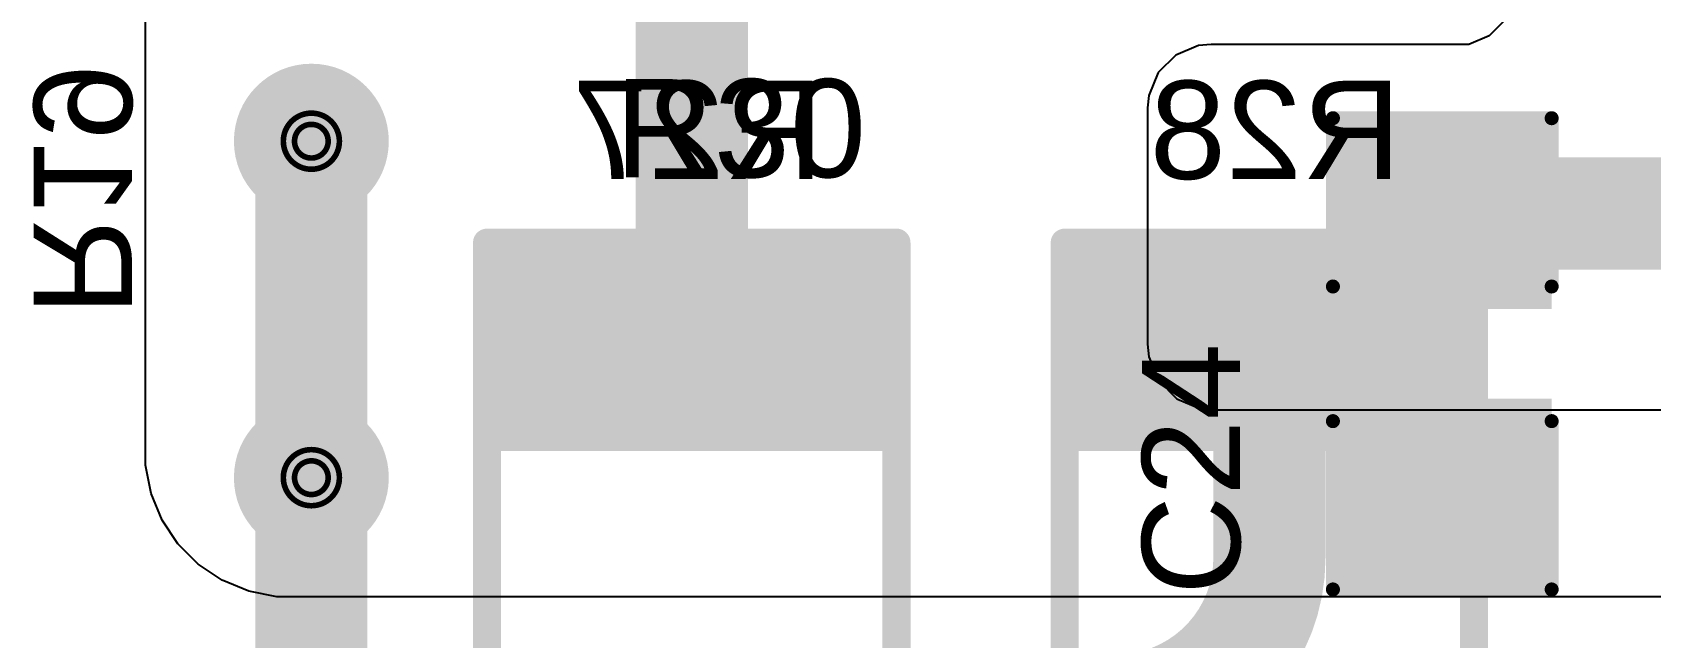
# Model space of a CAD drawing. Header units: inches. Extents: x 0 to 11.2, y -0.2 to 5.5.
# Drawn here: x 1.407 to 1.984, y 1.692 to 1.907 of the extents above; entities that cross this region are included whole.
import ezdxf

# ---------------------------------------------------------------- set-up
doc = ezdxf.new("R2010")
doc.units = ezdxf.units.IN
doc.header["$MEASUREMENT"] = 0
for name, color, linetype in [('Bottom Layer', 5, 'Continuous'), ('Bottom Overlay', 54, 'Continuous'), ('Bottom Paste', 16, 'Continuous'), ('Bottom Solder', 6, 'Continuous'), ('Drill Drawing', 1, 'Continuous'), ('Top Layer', 1, 'Continuous'), ('Top Overlay', 2, 'Continuous'), ('Top Paste', 8, 'Continuous'), ('Top Solder', 216, 'Continuous'), ('Via Holes', 16, 'Continuous')]:
    doc.layers.add(name, color=color, linetype=linetype)
doc.styles.add('Arial', font='', dxfattribs={"height": 0.2})
doc.styles.get('Arial').set_extended_font_data('Arial')

# ---------------------------------------------------------------- blocks, each defined once
blk = doc.blocks.new('RES_2512_B_28')
at = {"layer": 'Bottom Layer'}
for points in [[(-0.15945, 0.06693), (-0.09646, 0.06693), (-0.09646, -0.06693), (-0.15945, -0.06693)], [(0.09646, 0.06693), (0.15945, 0.06693), (0.15945, -0.06693), (0.09646, -0.06693)]]:
    blk.add_hatch(color=5, dxfattribs=at).paths.add_polyline_path(points)
at = {"layer": 'Bottom Paste'}
for points in [[(-0.15945, 0.06693), (-0.09646, 0.06693), (-0.09646, -0.06693), (-0.15945, -0.06693)], [(0.09646, 0.06693), (0.15945, 0.06693), (0.15945, -0.06693), (0.09646, -0.06693)]]:
    blk.add_hatch(color=16, dxfattribs=at).paths.add_polyline_path(points)
at = {"layer": 'Bottom Solder'}
for points in [[(-0.16345, 0.07093), (-0.09246, 0.07093), (-0.09246, -0.07093), (-0.16345, -0.07093)], [(0.09246, 0.07093), (0.16345, 0.07093), (0.16345, -0.07093), (0.09246, -0.07093)]]:
    blk.add_hatch(color=6, dxfattribs=at).paths.add_polyline_path(points)
at = {"layer": 'Bottom Overlay'}
for points in [[(-0.167, 0.073, 0.01, 0.01, 0), (-0.167, -0.073, 0.01, 0.01, 0)], [(-0.167, 0.073, 0.01, 0.01, 0), (0.16679, 0.073, 0.01, 0.01, 0)], [(0.16679, 0.073, 0.01, 0.01, 0), (0.16679, -0.073, 0.01, 0.01, 0)], [(-0.167, -0.073, 0.01, 0.01, 0), (0.16679, -0.073, 0.01, 0.01, 0)]]:
    blk.add_lwpolyline(points, format="xyseb", dxfattribs=at)
for points in [[(-0.1695, 0.073, 0.005, 0.005, 1), (-0.1645, 0.073, 0.005, 0.005, 1)], [(-0.1695, 0.073, 0.005, 0.005, 1), (-0.1645, 0.073, 0.005, 0.005, 1)], [(0.16429, 0.073, 0.005, 0.005, 1), (0.16929, 0.073, 0.005, 0.005, 1)], [(0.16429, 0.073, 0.005, 0.005, 1), (0.16929, 0.073, 0.005, 0.005, 1)], [(-0.1695, -0.073, 0.005, 0.005, 1), (-0.1645, -0.073, 0.005, 0.005, 1)], [(-0.1695, -0.073, 0.005, 0.005, 1), (-0.1645, -0.073, 0.005, 0.005, 1)], [(0.16429, -0.073, 0.005, 0.005, 1), (0.16929, -0.073, 0.005, 0.005, 1)], [(0.16429, -0.073, 0.005, 0.005, 1), (0.16929, -0.073, 0.005, 0.005, 1)]]:
    blk.add_lwpolyline(points, format="xyseb", close=True, dxfattribs=at)
blk = doc.blocks.new('RES_2512_B_29')
at = {"layer": 'Bottom Layer'}
for points in [[(-0.15945, 0.06693), (-0.09646, 0.06693), (-0.09646, -0.06693), (-0.15945, -0.06693)], [(0.09646, 0.06693), (0.15945, 0.06693), (0.15945, -0.06693), (0.09646, -0.06693)]]:
    blk.add_hatch(color=5, dxfattribs=at).paths.add_polyline_path(points)
at = {"layer": 'Bottom Paste'}
for points in [[(-0.15945, 0.06693), (-0.09646, 0.06693), (-0.09646, -0.06693), (-0.15945, -0.06693)], [(0.09646, 0.06693), (0.15945, 0.06693), (0.15945, -0.06693), (0.09646, -0.06693)]]:
    blk.add_hatch(color=16, dxfattribs=at).paths.add_polyline_path(points)
at = {"layer": 'Bottom Solder'}
for points in [[(-0.16345, 0.07093), (-0.09246, 0.07093), (-0.09246, -0.07093), (-0.16345, -0.07093)], [(0.09246, 0.07093), (0.16345, 0.07093), (0.16345, -0.07093), (0.09246, -0.07093)]]:
    blk.add_hatch(color=6, dxfattribs=at).paths.add_polyline_path(points)
at = {"layer": 'Bottom Overlay'}
for points in [[(-0.167, 0.073, 0.01, 0.01, 0), (-0.167, -0.073, 0.01, 0.01, 0)], [(-0.167, 0.073, 0.01, 0.01, 0), (0.16679, 0.073, 0.01, 0.01, 0)], [(0.16679, 0.073, 0.01, 0.01, 0), (0.16679, -0.073, 0.01, 0.01, 0)], [(-0.167, -0.073, 0.01, 0.01, 0), (0.16679, -0.073, 0.01, 0.01, 0)]]:
    blk.add_lwpolyline(points, format="xyseb", dxfattribs=at)
for points in [[(-0.1695, 0.073, 0.005, 0.005, 1), (-0.1645, 0.073, 0.005, 0.005, 1)], [(-0.1695, 0.073, 0.005, 0.005, 1), (-0.1645, 0.073, 0.005, 0.005, 1)], [(0.16429, 0.073, 0.005, 0.005, 1), (0.16929, 0.073, 0.005, 0.005, 1)], [(0.16429, 0.073, 0.005, 0.005, 1), (0.16929, 0.073, 0.005, 0.005, 1)], [(-0.1695, -0.073, 0.005, 0.005, 1), (-0.1645, -0.073, 0.005, 0.005, 1)], [(-0.1695, -0.073, 0.005, 0.005, 1), (-0.1645, -0.073, 0.005, 0.005, 1)], [(0.16429, -0.073, 0.005, 0.005, 1), (0.16929, -0.073, 0.005, 0.005, 1)], [(0.16429, -0.073, 0.005, 0.005, 1), (0.16929, -0.073, 0.005, 0.005, 1)]]:
    blk.add_lwpolyline(points, format="xyseb", close=True, dxfattribs=at)
blk = doc.blocks.new('C___1206_61')
at = {"layer": 'Top Layer'}
for points in [[(-0.08, 0.035), (-0.02, 0.035), (-0.02, -0.035), (-0.08, -0.035)], [(0.02, 0.035), (0.08, 0.035), (0.08, -0.035), (0.02, -0.035)]]:
    blk.add_hatch(color=1, dxfattribs=at).paths.add_polyline_path(points)
at = {"layer": 'Top Paste'}
for points in [[(-0.08, 0.035), (-0.02, 0.035), (-0.02, -0.035), (-0.08, -0.035)], [(0.02, 0.035), (0.08, 0.035), (0.08, -0.035), (0.02, -0.035)]]:
    blk.add_hatch(color=8, dxfattribs=at).paths.add_polyline_path(points)
at = {"layer": 'Top Solder'}
for points in [[(-0.084, 0.039), (-0.016, 0.039), (-0.016, -0.039), (-0.084, -0.039)], [(0.016, 0.039), (0.084, 0.039), (0.084, -0.039), (0.016, -0.039)]]:
    blk.add_hatch(color=216, dxfattribs=at).paths.add_polyline_path(points)
at = {"layer": 'Top Overlay'}
for points in [[(-0.084, 0.039, 0.005, 0.005, 0), (-0.024, 0.039, 0.005, 0.005, 0)], [(-0.084, 0.039, 0.005, 0.005, 0), (-0.084, -0.039, 0.005, 0.005, 0)], [(0.024, 0.039, 0.005, 0.005, 0), (0.084, 0.039, 0.005, 0.005, 0)], [(0.084, 0.039, 0.005, 0.005, 0), (0.084, -0.039, 0.005, 0.005, 0)], [(-0.084, -0.039, 0.005, 0.005, 0), (-0.024, -0.039, 0.005, 0.005, 0)], [(0.024, -0.039, 0.005, 0.005, 0), (0.084, -0.039, 0.005, 0.005, 0)]]:
    blk.add_lwpolyline(points, format="xyseb", dxfattribs=at)
for points in [[(-0.08525, 0.039, 0.0025, 0.0025, 1), (-0.08275, 0.039, 0.0025, 0.0025, 1)], [(-0.08525, 0.039, 0.0025, 0.0025, 1), (-0.08275, 0.039, 0.0025, 0.0025, 1)], [(-0.02525, 0.039, 0.0025, 0.0025, 1), (-0.02275, 0.039, 0.0025, 0.0025, 1)], [(0.02275, 0.039, 0.0025, 0.0025, 1), (0.02525, 0.039, 0.0025, 0.0025, 1)], [(0.08275, 0.039, 0.0025, 0.0025, 1), (0.08525, 0.039, 0.0025, 0.0025, 1)], [(0.08275, 0.039, 0.0025, 0.0025, 1), (0.08525, 0.039, 0.0025, 0.0025, 1)], [(-0.08525, -0.039, 0.0025, 0.0025, 1), (-0.08275, -0.039, 0.0025, 0.0025, 1)], [(-0.08525, -0.039, 0.0025, 0.0025, 1), (-0.08275, -0.039, 0.0025, 0.0025, 1)], [(-0.02525, -0.039, 0.0025, 0.0025, 1), (-0.02275, -0.039, 0.0025, 0.0025, 1)], [(0.02275, -0.039, 0.0025, 0.0025, 1), (0.02525, -0.039, 0.0025, 0.0025, 1)], [(0.08275, -0.039, 0.0025, 0.0025, 1), (0.08525, -0.039, 0.0025, 0.0025, 1)], [(0.08275, -0.039, 0.0025, 0.0025, 1), (0.08525, -0.039, 0.0025, 0.0025, 1)]]:
    blk.add_lwpolyline(points, format="xyseb", close=True, dxfattribs=at)

msp = doc.modelspace()

# ---------------------------------------------------------------- hatches: boundary and pattern name
at = {"layer": 'Bottom Layer'}
h = msp.add_hatch(color=5, dxfattribs=at)
edge = h.paths.add_edge_path()
edge.add_arc((1.5065, 1.86849), 0.02362, 0, 360)
h = msp.add_hatch(color=5, dxfattribs=at)
edge = h.paths.add_edge_path()
edge.add_arc((1.5065, 1.74854), 0.02362, 0, 360)
at = {"layer": 'Bottom Solder'}
h = msp.add_hatch(color=6, dxfattribs=at)
edge = h.paths.add_edge_path()
edge.add_arc((1.5065, 1.86849), 0.02762, 0, 360)
h = msp.add_hatch(color=6, dxfattribs=at)
edge = h.paths.add_edge_path()
edge.add_arc((1.5065, 1.74854), 0.02762, 0, 360)
at = {"layer": 'Top Layer'}
h = msp.add_hatch(color=1, dxfattribs=at)
edge = h.paths.add_edge_path()
edge.add_arc((1.5065, 1.86849), 0.02362, 0, 360)
h = msp.add_hatch(color=1, dxfattribs=at)
edge = h.paths.add_edge_path()
edge.add_arc((1.5065, 1.74854), 0.02362, 0, 360)
at = {"layer": 'Top Solder'}
h = msp.add_hatch(color=216, dxfattribs=at)
edge = h.paths.add_edge_path()
edge.add_arc((1.5065, 1.86849), 0.02762, 0, 360)
h = msp.add_hatch(color=216, dxfattribs=at)
edge = h.paths.add_edge_path()
edge.add_arc((1.5065, 1.74854), 0.02762, 0, 360)
at = {"layer": 'Via Holes'}
h = msp.add_hatch(color=7, dxfattribs=at)
edge = h.paths.add_edge_path()
edge.add_arc((1.5065, 1.86849), 0.01181, 0, 360)
h = msp.add_hatch(color=7, dxfattribs=at)
edge = h.paths.add_edge_path()
edge.add_arc((1.5065, 1.74854), 0.01181, 0, 360)

# ---------------------------------------------------------------- linework, layer by layer
at = {"layer": 'Bottom Layer'}
for points in [[(1.64216, 1.79349, 0.04, 0.04, 0), (1.64216, 1.95259, 0.04, 0.04, 0)], [(1.5065, 1.74854, 0.04, 0.04, 0), (1.5065, 1.86849, 0.04, 0.04, 0)], [(1.84816, 1.71991, 0.04, 0.04, 0), (1.84816, 1.79349, 0.04, 0.04, 0)], [(1.5065, 1.4402, 0.04, 0.04, 0), (1.5065, 1.74854, 0.04, 0.04, 0)], [(1.84816, 1.71991, 0.04, 0.04, -0.414214), (1.79379, 1.66554, 0.04, 0.04, 0)]]:
    msp.add_lwpolyline(points, format="xyseb", dxfattribs=at)
for points in [[(1.4965, 1.86849, 0.02, 0.02, 1), (1.5165, 1.86849, 0.02, 0.02, 1)], [(1.63216, 1.79349, 0.02, 0.02, 1), (1.65216, 1.79349, 0.02, 0.02, 1)], [(1.83816, 1.79349, 0.02, 0.02, 1), (1.85816, 1.79349, 0.02, 0.02, 1)], [(1.4965, 1.74854, 0.02, 0.02, 1), (1.5165, 1.74854, 0.02, 0.02, 1)], [(1.4965, 1.74854, 0.02, 0.02, 1), (1.5165, 1.74854, 0.02, 0.02, 1)], [(1.83816, 1.71991, 0.02, 0.02, 1), (1.85816, 1.71991, 0.02, 0.02, 1)], [(1.83816, 1.71991, 0.02, 0.02, 1), (1.85816, 1.71991, 0.02, 0.02, 1)]]:
    msp.add_lwpolyline(points, format="xyseb", close=True, dxfattribs=at)
at = {"layer": 'Drill Drawing'}
for points in [[(1.5165, 1.86849, 0.002, 0.002, 1), (1.4965, 1.86849, 0.002, 0.002, 1)], [(1.5125, 1.86849, 0.002, 0.002, 1), (1.5005, 1.86849, 0.002, 0.002, 1)], [(1.496, 1.86849, 0.001, 0.001, 1), (1.497, 1.86849, 0.001, 0.001, 1)], [(1.5, 1.86849, 0.001, 0.001, 1), (1.501, 1.86849, 0.001, 0.001, 1)], [(1.512, 1.86849, 0.001, 0.001, 1), (1.513, 1.86849, 0.001, 0.001, 1)], [(1.516, 1.86849, 0.001, 0.001, 1), (1.517, 1.86849, 0.001, 0.001, 1)], [(1.5165, 1.74854, 0.002, 0.002, 1), (1.4965, 1.74854, 0.002, 0.002, 1)], [(1.5125, 1.74854, 0.002, 0.002, 1), (1.5005, 1.74854, 0.002, 0.002, 1)], [(1.496, 1.74854, 0.001, 0.001, 1), (1.497, 1.74854, 0.001, 0.001, 1)], [(1.5, 1.74854, 0.001, 0.001, 1), (1.501, 1.74854, 0.001, 0.001, 1)], [(1.512, 1.74854, 0.001, 0.001, 1), (1.513, 1.74854, 0.001, 0.001, 1)], [(1.516, 1.74854, 0.001, 0.001, 1), (1.517, 1.74854, 0.001, 0.001, 1)]]:
    msp.add_lwpolyline(points, format="xyseb", close=True, dxfattribs=at)
at = {"layer": 'Top Layer'}
for p, q in [((1.44733, 1.75808), (1.44732, 2.11478)), ((1.93214, 1.91162), (1.92654, 1.90603)), ((1.92654, 1.90603), (1.91924, 1.903)), ((1.81477, 1.8992), (1.80853, 1.89296)), ((1.82292, 1.90257), (1.81477, 1.8992)), ((1.82733, 1.903), (1.82292, 1.90257)), ((1.91528, 1.903), (1.82733, 1.903)), ((1.82733, 1.903), (1.82733, 1.903)), ((1.91924, 1.903), (1.91528, 1.903)), ((1.80853, 1.89296), (1.80516, 1.88482)), ((1.80516, 1.88482), (1.80473, 1.88041)), ((1.80473, 1.88041), (1.80473, 1.79618)), ((1.80473, 1.79618), (1.80518, 1.79159)), ((1.80518, 1.79159), (1.80869, 1.78313)), ((1.80869, 1.78313), (1.81517, 1.77665)), ((1.81517, 1.77665), (1.82363, 1.77314)), ((1.82363, 1.77314), (1.82821, 1.77269)), ((1.82821, 1.77269), (2.08199, 1.77269)), ((1.44732, 1.75296), (1.44733, 1.75808)), ((1.44932, 1.74291), (1.44732, 1.75296)), ((1.45324, 1.73345), (1.44932, 1.74291)), ((1.45893, 1.72494), (1.45324, 1.73345)), ((1.46617, 1.7177), (1.45893, 1.72494)), ((1.47469, 1.71201), (1.46617, 1.7177)), ((1.48415, 1.70809), (1.47469, 1.71201)), ((1.49419, 1.70609), (1.48415, 1.70809)), ((1.49931, 1.70609), (1.49419, 1.70609)), ((2.32344, 1.70609), (1.49931, 1.70609))]:
    msp.add_line(p, q, dxfattribs=at)
msp.add_lwpolyline([(1.9098, 1.84269, 0.04, 0.04, 0), (2.00578, 1.84269, 0.04, 0.04, 0)], format="xyseb", dxfattribs=at)
msp.add_lwpolyline([(1.8998, 1.84269, 0.02, 0.02, 1), (1.9198, 1.84269, 0.02, 0.02, 1)], format="xyseb", close=True, dxfattribs=at)

# ---------------------------------------------------------------- block references
at = {"rotation": 90}
for name, p in [('C___1206_61', (1.9098, 1.79269)), ('RES_2512_B_28', (1.64216, 1.66554)), ('RES_2512_B_29', (1.84816, 1.66554))]:
    msp.add_blockref(name, p, dxfattribs=at)

# ---------------------------------------------------------------- texts
at = {"layer": 'Bottom Overlay', "style": 'Arial', "text_generation_flag": 2}
msp.add_text('R19', height=0.035, rotation=270, dxfattribs=at).set_placement((1.40751, 1.80626))
for s, p in [('R27', (1.68913, 1.85504)), ('R28', (1.89513, 1.85504))]:
    msp.add_text(s, height=0.035, dxfattribs=at).set_placement(p)
at = {"layer": 'Top Overlay', "style": 'Arial'}
msp.add_text('R30', height=0.035, dxfattribs=at).set_placement((1.61466, 1.85563))
msp.add_text('C24', height=0.035, rotation=90, dxfattribs=at).set_placement((1.83771, 1.70673))

doc.saveas('drawing.dxf')
